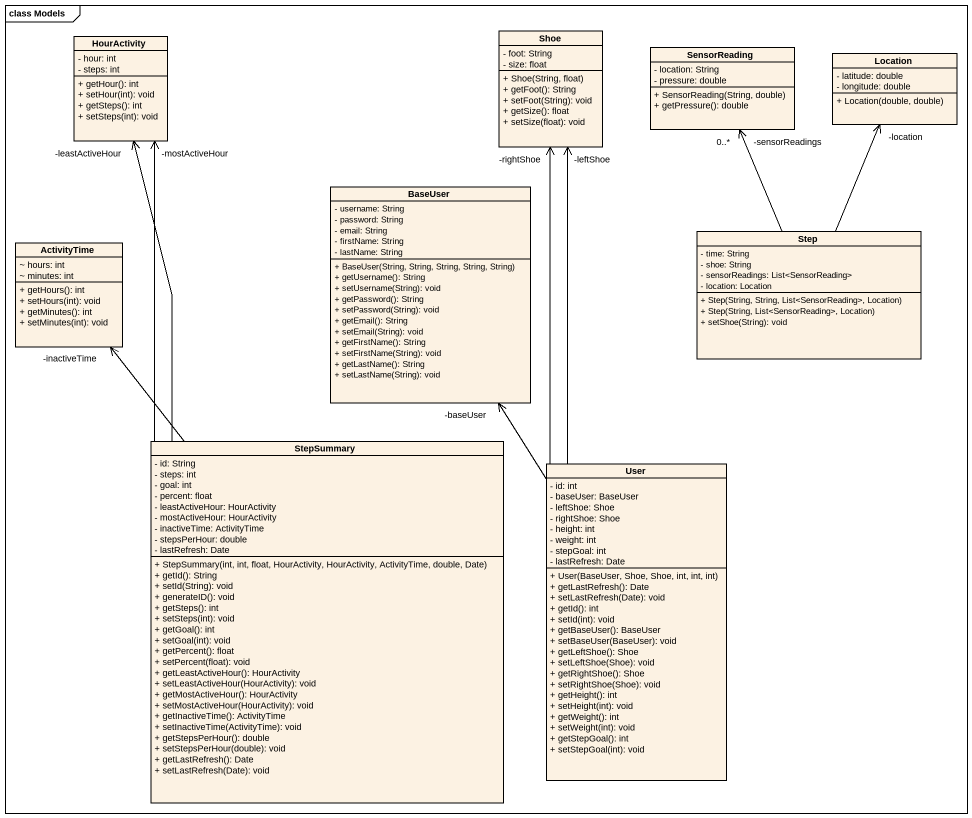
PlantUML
@startuml
mainframe class Models
hide circle
hide empty members
skinparam classAttributeIconSize 0
class HourActivity {
  - hour: int
  - steps: int
  + getHour(): int
  + setHour(int): void
  + getSteps(): int
  + setSteps(int): void
}
class Shoe {
  - foot: String
  - size: float
  + Shoe(String, float)
  + getFoot(): String
  + setFoot(String): void
  + getSize(): float
  + setSize(float): void
}
class SensorReading {
  - location: String
  - pressure: double
  + SensorReading(String, double)
  + getPressure(): double
}
class Location {
  - latitude: double
  - longitude: double
  + Location(double, double)
}
class BaseUser {
  - username: String
  - password: String
  - email: String
  - firstName: String
  - lastName: String
  + BaseUser(String, String, String, String, String)
  + getUsername(): String
  + setUsername(String): void
  + getPassword(): String
  + setPassword(String): void
  + getEmail(): String
  + setEmail(String): void
  + getFirstName(): String
  + setFirstName(String): void
  + getLastName(): String
  + setLastName(String): void
}
class ActivityTime {
  ~ hours: int
  ~ minutes: int
  + getHours(): int
  + setHours(int): void
  + getMinutes(): int
  + setMinutes(int): void
}
class Step {
  - time: String
  - shoe: String
  - sensorReadings: List<SensorReading>
  - location: Location
  + Step(String, String, List<SensorReading>, Location)
  + Step(String, List<SensorReading>, Location)
  + setShoe(String): void
}
class StepSummary {
  - id: String
  - steps: int
  - goal: int
  - percent: float
  - leastActiveHour: HourActivity
  - mostActiveHour: HourActivity
  - inactiveTime: ActivityTime
  - stepsPerHour: double
  - lastRefresh: Date
  + StepSummary(int, int, float, HourActivity, HourActivity, ActivityTime, double, Date)
  + getId(): String
  + setId(String): void
  + generateID(): void
  + getSteps(): int
  + setSteps(int): void
  + getGoal(): int
  + setGoal(int): void
  + getPercent(): float
  + setPercent(float): void
  + getLeastActiveHour(): HourActivity
  + setLeastActiveHour(HourActivity): void
  + getMostActiveHour(): HourActivity
  + setMostActiveHour(HourActivity): void
  + getInactiveTime(): ActivityTime
  + setInactiveTime(ActivityTime): void
  + getStepsPerHour(): double
  + setStepsPerHour(double): void
  + getLastRefresh(): Date
  + setLastRefresh(Date): void
}
class User {
  - id: int
  - baseUser: BaseUser
  - leftShoe: Shoe
  - rightShoe: Shoe
  - height: int
  - weight: int
  - stepGoal: int
  - lastRefresh: Date
  + User(BaseUser, Shoe, Shoe, int, int, int)
  + getLastRefresh(): Date
  + setLastRefresh(Date): void
  + getId(): int
  + setId(int): void
  + getBaseUser(): BaseUser
  + setBaseUser(BaseUser): void
  + getLeftShoe(): Shoe
  + setLeftShoe(Shoe): void
  + getRightShoe(): Shoe
  + setRightShoe(Shoe): void
  + getHeight(): int
  + setHeight(int): void
  + getWeight(): int
  + setWeight(int): void
  + getStepGoal(): int
  + setStepGoal(int): void
}
Step -up-> "-sensorReadings\n0..*" SensorReading
Step -up-> "-location" Location
StepSummary -up-> "-leastActiveHour" HourActivity
StepSummary -up-> "-mostActiveHour" HourActivity
StepSummary -up-> "-inactiveTime" ActivityTime
User -up-> "-rightShoe" Shoe
User -up-> "-leftShoe" Shoe
User -up-> "-baseUser" BaseUser
@enduml
